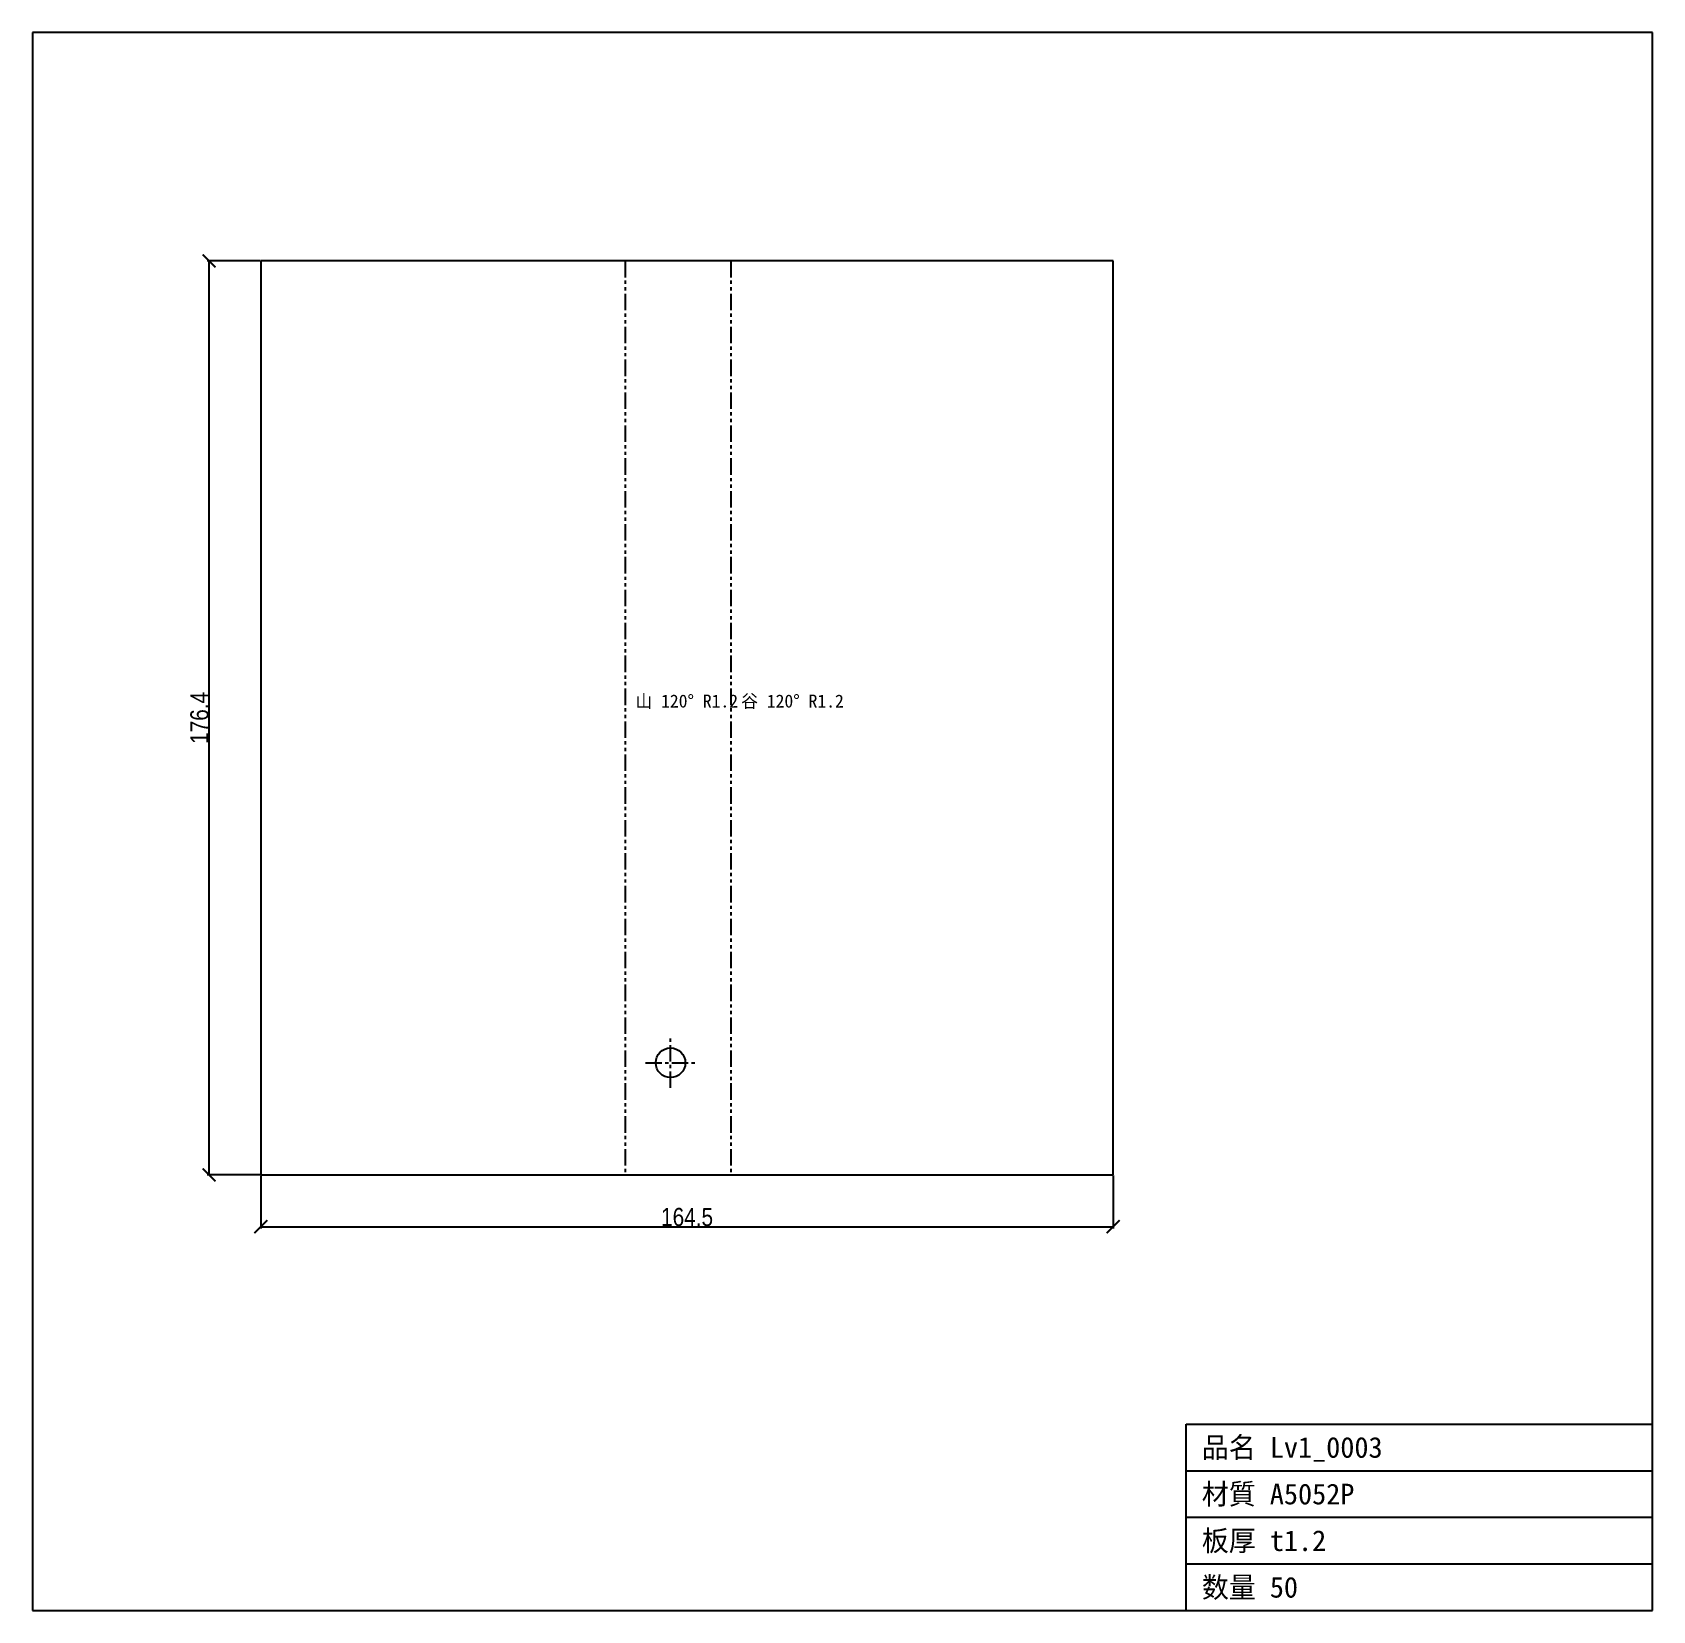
# Model space of a CAD drawing. Header units: millimetres. Extents: x -44 to 269, y -84 to 221.
import ezdxf

# ---------------------------------------------------------------- set-up
doc = ezdxf.new("R2010")
doc.units = ezdxf.units.MM
doc.linetypes.add('CENTER', pattern=[5.08, 3.175, -0.635, 0.635, -0.635])
doc.linetypes.add('PHANTOM', pattern=[6.35, 3.175, -0.635, 0.635, -0.635, 0.635, -0.635])
for name, color, linetype in [('BEND', 7, 'Continuous'), ('CENTER', 7, 'Continuous'), ('CUT', 7, 'Continuous'), ('DIM', 7, 'Continuous'), ('FRAME', 7, 'Continuous'), ('TEXT', 7, 'Continuous')]:
    doc.layers.add(name, color=color, linetype=linetype)
doc.styles.add('OpenSansCondensed-Light', font='OpenSansCondensed-Light.ttf')
doc.dimstyles.new('EZDXF', dxfattribs={"dimtxt": 0.25, "dimasz": 0.175, "dimexe": 0.375, "dimexo": 0.125, "dimgap": 0.1, "dimtad": 1, "dimlfac": 100, "dimzin": 12, "dimdsep": 46, "dimtxsty": 'OpenSansCondensed-Light', "dimblk": 'ARCHTICK', "dimcen": 2.5, "dimazin": 3, "dimtfac": 0.5, "dimtmove": 2, "dimatfit": 3})

# ---------------------------------------------------------------- blocks, each defined once
blk = doc.blocks.new('_ARCHTICK')
at = {"color": 0, "linetype": 'BYBLOCK', "const_width": 0.15}
blk.add_lwpolyline([(-0.5, -0.5), (0.5, 0.5)], dxfattribs=at)

msp = doc.modelspace()

# ---------------------------------------------------------------- linework, layer by layer
at = {"layer": 'BEND', "color": 4, "linetype": 'PHANTOM'}
for p, q in [((70.29, 176.42), (70.29, 0)), ((90.7, 176.42), (90.7, 0))]:
    msp.add_line(p, q, dxfattribs=at)
at = {"layer": 'CENTER', "color": 1, "linetype": 'CENTER'}
for p, q in [((79.07, 16.8), (79.07, 26.49)), ((74.22, 21.64), (83.91, 21.64))]:
    msp.add_line(p, q, dxfattribs=at)
at = {"layer": 'CUT'}
for p, q in [((0, 176.42), (0, 0)), ((164.52, 176.42), (0, 176.42)), ((164.52, 0), (164.52, 176.42)), ((0, 0), (164.52, 0))]:
    msp.add_line(p, q, dxfattribs=at)
msp.add_circle((79.07, 21.64), 2.85, dxfattribs=at)
at = {"layer": 'FRAME'}
for p, q in [((268.62, 220.52), (-44.1, 220.52)), ((-44.1, 220.52), (-44.1, -84.1)), ((268.62, -84.1), (268.62, 220.52)), ((178.62, -84.1), (178.62, -48.1)), ((178.62, -48.1), (268.62, -48.1)), ((178.62, -57.1), (268.62, -57.1)), ((178.62, -66.1), (268.62, -66.1)), ((178.62, -75.1), (268.62, -75.1)), ((-44.1, -84.1), (268.62, -84.1))]:
    msp.add_line(p, q, dxfattribs=at)

# ---------------------------------------------------------------- texts
at = {"layer": 'TEXT'}
for s, height, p in [('山 120° R1.2', 2.5, (72.29, 90.21)), ('谷 120° R1.2', 2.5, (92.7, 90.21)), ('品名 Lv1_0003', 4, (181.62, -54.6)), ('材質 A5052P', 4, (181.62, -63.6)), ('板厚 t1.2', 4, (181.62, -72.6)), ('数量 50', 4, (181.62, -81.6))]:
    msp.add_text(s, height=height, dxfattribs=at).set_placement(p)

# ---------------------------------------------------------------- dimensions: what is measured, and where the dimension line sits
at = {"layer": 'DIM'}
msp.add_linear_dim(base=(-10, 0), p1=(0, 0), p2=(0, 176.42), angle=90, dimstyle='EZDXF', override={"dimtxt": 3.5, "dimasz": 2.5, "dimdec": 1, "dimlfac": 1}, dxfattribs=at).render()
msp.add_linear_dim(base=(0, -10), p1=(0, 0), p2=(164.52, 0), dimstyle='EZDXF', override={"dimtxt": 3.5, "dimasz": 2.5, "dimdec": 1, "dimlfac": 1}, dxfattribs=at).render()

doc.saveas('drawing.dxf')
